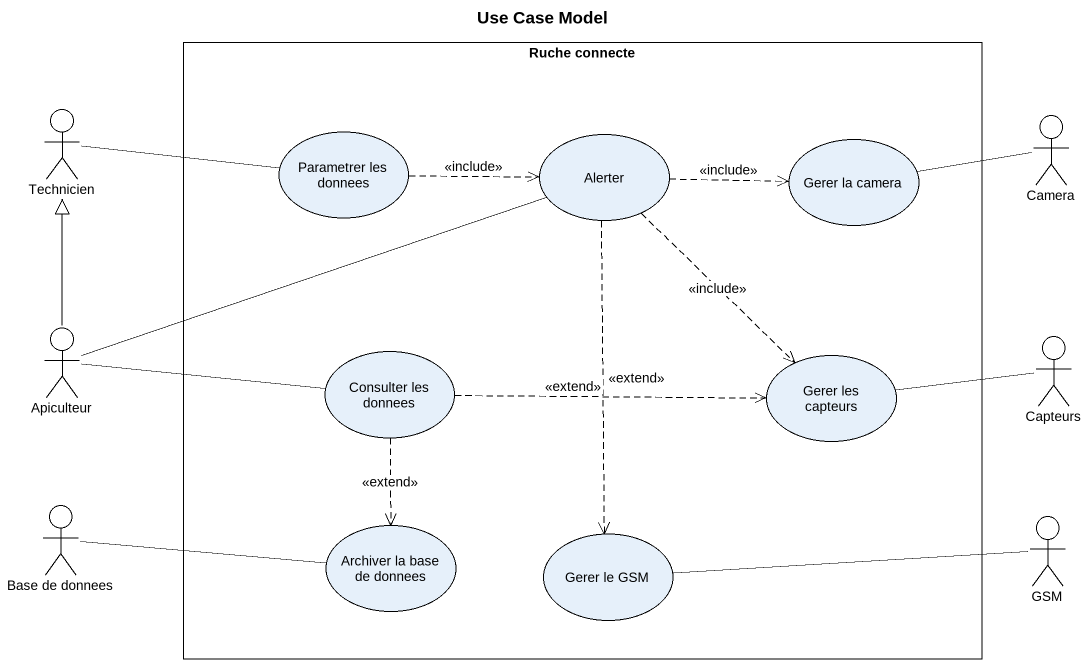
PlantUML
@startuml
title Use Case Model
rectangle "Ruche connecte" as Ruche_connecte {
  usecase "Parametrer les donnees" as Parametrer_les_donnees
  usecase Alerter
  usecase "Gerer la camera" as Gerer_la_camera
  usecase "Consulter les donnees" as Consulter_les_donnees
  usecase "Gerer les capteurs" as Gerer_les_capteurs
  usecase "Archiver la base de donnees" as Archiver_la_base_de_donnees
  usecase "Gerer le GSM" as Gerer_le_GSM
}
actor Technicien
actor Camera
actor Apiculteur
actor Capteurs
actor "Base de donnees" as Base_de_donnees
actor GSM
Technicien -right- Parametrer_les_donnees
Parametrer_les_donnees .right.> Alerter : <<include>>
Alerter .right.> Gerer_la_camera : <<include>>
Alerter ..> Gerer_les_capteurs : <<include>>
Alerter ..> Gerer_le_GSM : <<extend>>
Camera -left- Gerer_la_camera
Apiculteur -up-|> Technicien
Apiculteur -right- Alerter
Apiculteur -right- Consulter_les_donnees
Consulter_les_donnees .right.> Gerer_les_capteurs : <<extend>>
Consulter_les_donnees ..> Archiver_la_base_de_donnees : <<extend>>
Capteurs -left- Gerer_les_capteurs
Base_de_donnees -right- Archiver_la_base_de_donnees
GSM -left- Gerer_le_GSM
@enduml
